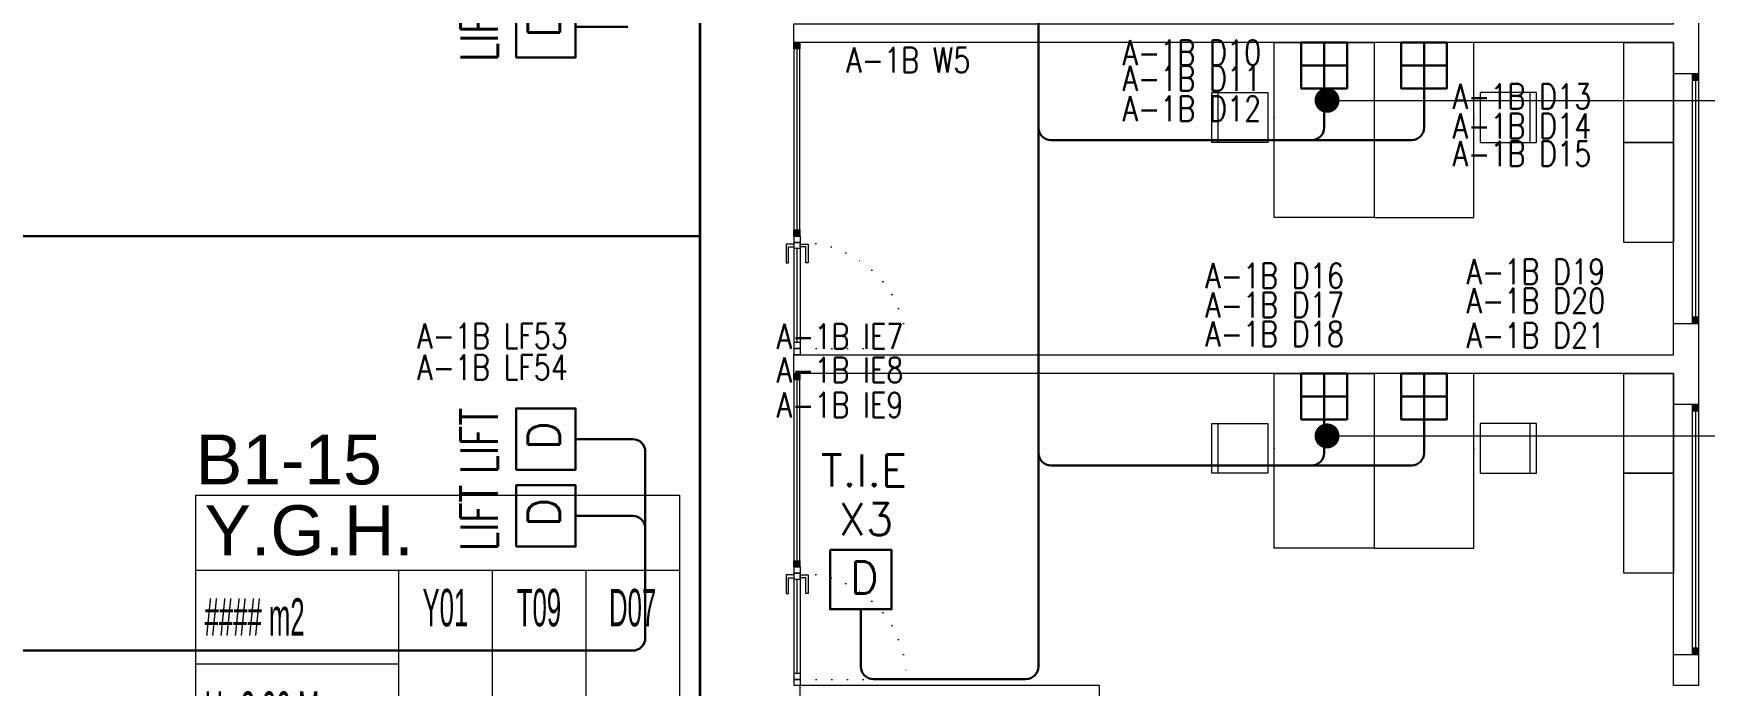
# Model space of a CAD drawing. Header units: metres. Extents: x -13621 to 152406, y -16073 to 22221.
# Drawn here: x 66706 to 68045, y 2480 to 3002 of the extents above; entities that cross this region are included whole.
import ezdxf
from ezdxf.enums import TextEntityAlignment as Align
from ezdxf.xclip import XClip

# ---------------------------------------------------------------- set-up
doc = ezdxf.new("R2010")
doc.units = ezdxf.units.M
doc.header["$LTSCALE"] = 100
doc.header["$MEASUREMENT"] = 0
doc.header["$XCLIPFRAME"] = 0
for name, pattern in [('DOT2', [0.125, 0, -0.125]), ('DOT5', [0.75, 0, -0.75]), ('HIDDEN', [0.375, 0.25, -0.125])]:
    doc.linetypes.add(name, pattern=pattern)
doc.layers.get('0').update_dxf_attribs({"color": 9, "lineweight": 9})
for name, color, linetype, lineweight in [('00', 9, 'Continuous', 9), ('05', 9, 'Continuous', 9), ('06B', 9, 'Continuous', 9), ('06D', 9, 'Continuous', 9), ('10', 9, 'Continuous', 9), ('15', 9, 'Continuous', 9), ('20', 9, 'DOT2', 9), ('21_mahal200', 9, 'Continuous', 9), ('Data  Tavan', 170, 'Continuous', 30), ('DATA YER', 30, 'Continuous', 30), ('E-DATA LIFT PRIZI', 7, 'Continuous', 30), ('E-DATA PRİZİ (RJ45)', 7, 'Continuous', 30), ('E-DATA-TEKNISYEN IS EMRI', 7, 'Continuous', 30), ('E-DUVARA MONTE PRİZ KUTUSU', 7, 'Continuous', 30), ('E-YAZI', 7, 'Continuous', 30)]:
    doc.layers.add(name, color=color, linetype=linetype, lineweight=lineweight)
doc.styles.add('Arial', font='arial.ttf', dxfattribs={"height": 2.5})
doc.styles.add('E-YAZI', font='txttw.shx')
doc.styles.add('MuuM_TEXT-STANDART', font='ARIALN.TTF')
doc.dimstyles.new('MuuM_DIM200', dxfattribs={"dimscale": 20, "dimtxt": 2, "dimasz": 1, "dimexe": 1, "dimexo": 1, "dimgap": 1, "dimtad": 1, "dimdec": 1, "dimrnd": 0.5, "dimdsep": 46, "dimtxsty": 'MuuM_TEXT-STANDART', "dimblk": 'ARCHTICK', "dimcen": 0, "dimdle": 0.15, "dimclrd": 256, "dimclre": 256, "dimclrt": 256, "dimadec": 0, "dimazin": 0, "dimtfac": 5, "dimtdec": 1, "dimtix": 1, "dimtmove": 2, "dimatfit": 3, "dimldrblk": 'DOT', "dimfxl": 3, "dimfxlon": 1, "dimtolj": 1, "dimlwd": -1, "dimlwe": -1, "dimarcsym": 0})

# ---------------------------------------------------------------- blocks, each defined once
blk = doc.blocks.new('E-DATA-TEKNISYEN IS EMRI')
at = {"layer": 'E-DATA PRİZİ (RJ45)', "color": 6}
blk.add_line((0, 0), (0, 42), dxfattribs=at)
blk.add_lwpolyline([(-24.6, 89.6), (24.6, 89.6), (24.6, 42), (-24.6, 42)], close=True, dxfattribs=at)
at = {"layer": 'E-DATA PRİZİ (RJ45)', "color": 6, "style": 'E-YAZI'}
for s, p in [('T.I.E', (-32.1, 140.4)), ('X3', (-17.8, 101.3)), ('D', (-8.8, 54.6))]:
    blk.add_text(s, height=25.6, rotation=0, dxfattribs=at).set_placement(p)
blk = doc.blocks.new('10_DUVARA MONTE PRİZ KUTUSU')
at = {"layer": 'E-DUVARA MONTE PRİZ KUTUSU', "color": 4}
for p, q in [((0, 24.5), (0, -24.5)), ((24.5, 0), (-24.5, 0))]:
    blk.add_line(p, q, dxfattribs=at)
blk.add_lwpolyline([(-24.5, -24.5), (24.5, -24.5), (24.5, 24.5), (-24.5, 24.5)], close=True, dxfattribs=at)
blk = doc.blocks.new('E-DATA LIFT PRIZI')
at = {"layer": 'E-DATA LIFT PRIZI', "color": 2}
blk.add_line((0, 0), (0, 42), dxfattribs=at)
blk.add_lwpolyline([(-24.6, 89.6), (24.6, 89.6), (24.6, 42), (-24.6, 42)], close=True, dxfattribs=at)
at = {"layer": 'E-DATA LIFT PRIZI', "color": 2, "style": 'E-YAZI', "width": 0.7}
blk.add_text('LIFT', height=30, dxfattribs=at).set_placement((-28, 104.2))
at = {"layer": 'E-DATA LIFT PRIZI', "color": 2, "style": 'E-YAZI'}
blk.add_text('D', height=25.6, dxfattribs=at).set_placement((-8.8, 54.6))
blk = doc.blocks.new('gr-p-birim')
blk.add_lwpolyline([(-0.5, -0.5), (0.5, -0.5), (0.5, 0.5), (-0.5, 0.5)], close=True)
blk = doc.blocks.new('p-sandalye')
blk.add_line((-45, 20), (-45, -20))
blk.add_lwpolyline([(-5, 20), (-50, 20), (-50, -20), (-5, -20)], close=True)
blk.add_point((0, 0.1))
blk = doc.blocks.new('p-masa_servis')
at = {"linetype": 'DOT5'}
blk.add_lwpolyline([(0, 0), (0, 0)], dxfattribs=at)
blk.add_lwpolyline([(0, 0), (0, -80), (140, -80), (140, 0)], close=True)
for p, rotation in [((60, 0), 270), ((50, -110.1), 2.073722e-10)]:
    blk.add_blockref('p-sandalye', p, dxfattribs=dict(rotation=rotation))
blk = doc.blocks.new('p-işyeri')
at = {"color": 0, "const_width": 2}
blk.add_lwpolyline([(200, 0), (200, 700), (-200, 700), (-200, 0)], close=True, dxfattribs=at)
blk = doc.blocks.new('prf-10x10')
blk.add_lwpolyline([(-5, -5), (5, -5), (5, 5), (-5, 5)], close=True)
at = {"color": 255}
blk.add_solid([(-5, -5), (5, -5), (-5, 5), (5, 5)], dxfattribs=at)
at = {"layer": '10'}
blk.add_point((0, 0), dxfattribs=at)
blk = doc.blocks.new('*U398')
at = {"layer": '06D'}
blk.add_lwpolyline([(-2.5, 200), (2.5, 200), (2.5, 0), (-2.5, 0)], close=True, dxfattribs=at)
at = {"layer": '15'}
blk.add_lwpolyline([(0, 195), (0, 5)], dxfattribs=at)
at = {"layer": '10', "xscale": 0.5, "yscale": 0.5, "rotation": 90}
for p in [(0, 197.5), (0, 2.5)]:
    blk.add_blockref('prf-10x10', p, dxfattribs=at)
blk = doc.blocks.new('p-al-01')
at = {"layer": '06B'}
for points in [[(27, 4.3), (27, 10.6), (42, 10.6), (42, 8.7), (29.3, 8.7), (29.3, 8.7), (29.3, 4.3), (27, 4.3)], [(27, -0.7), (27, -6.9), (42, -6.9), (42, -5), (29.3, -5), (29.3, -5), (29.3, -0.7), (27, -0.7)]]:
    blk.add_lwpolyline(points, dxfattribs=at)
at = {"layer": '06D'}
for p, q in [((115.7, 4.3), (28.8, 4.3)), ((28.8, -0.7), (115.7, -0.7))]:
    blk.add_line(p, q, dxfattribs=at)
at = {"layer": '10'}
for points in [[(25.7, -0.7), (25.7, 4.3), (20.7, 4.3), (20.7, -0.7)], [(30.7, -0.7), (30.7, 4.3), (25.7, 4.3), (25.7, -0.7)], [(110.7, -0.7), (110.7, 4.3), (105.7, 4.3), (105.7, -0.7)], [(115.7, -0.7), (115.7, 4.3), (110.7, 4.3), (110.7, -0.7)]]:
    blk.add_lwpolyline(points, close=True, dxfattribs=at)
at = {"layer": '15'}
blk.add_lwpolyline([(105.7, 1.8), (30.7, 1.8)], dxfattribs=at)
at = {"layer": '20'}
blk.add_lwpolyline([(110.7, -0.7), (110.7, -85.7)], dxfattribs=at)
blk.add_arc((110.7, -0.7), 85, 180, 270, dxfattribs=at)
blk = doc.blocks.new('*U390')
at = {"layer": '06D'}
blk.add_lwpolyline([(-2.5, 155), (2.5, 155), (2.5, 0), (-2.5, 0)], close=True, dxfattribs=at)
at = {"layer": '15'}
blk.add_lwpolyline([(0, 150), (0, 5)], dxfattribs=at)
at = {"layer": '10', "xscale": 0.5, "yscale": 0.5, "rotation": 90}
for p in [(0, 152.5), (0, 2.5)]:
    blk.add_blockref('prf-10x10', p, dxfattribs=at)
blk = doc.blocks.new('0_roomno2')
blk.add_lwpolyline([(19.375, -10.5), (0, -10.5), (0, 0), (19.375, 0)], close=True)
for points in [[(0, -3), (19.375, -3)], [(8.125, -3), (8.125, -10.5)], [(11.875, -3), (11.875, -10.5)], [(15.625, -3), (15.625, -10.5)], [(0, -6.75), (8.125, -6.75)]]:
    blk.add_lwpolyline(points)
at = {"style": 'MuuM_TEXT-STANDART', "width": 0.6}
blk.add_text('H:', height=1.5, dxfattribs=at).set_placement((0.35, -8.608), align=Align.MIDDLE_LEFT)
at = {"style": 'Arial'}
blk.add_attdef('ODANO', (0, 1.17), '', height=2, dxfattribs=at)
blk.add_attdef('MEKANADI', text='', height=2, dxfattribs=at).set_placement((0.35, -3), align=Align.BOTTOM_LEFT)
at = {"style": 'MuuM_TEXT-STANDART', "width": 0.6}
for tag, p in [('YER01', (10, -4.5)), ('TAVAN01', (13.75, -4.5)), ('DUVAR01', (17.5, -4.5)), ('YER02', (10, -6.75)), ('TAVAN02', (13.75, -6.75)), ('DUVAR02', (17.5, -6.75)), ('YER03', (10, -9)), ('TAVAN03', (13.75, -9)), ('DUVAR03', (17.5, -9))]:
    blk.add_attdef(tag, text='', height=1.5, dxfattribs=at).set_placement(p, align=Align.MIDDLE_CENTER)
for tag, p in [('M2', (0.35, -4.875)), ('TEMIZTAVANYUKSEKLIGI', (1.8, -8.608))]:
    blk.add_attdef(tag, text='', height=1.5, dxfattribs=at).set_placement(p, align=Align.MIDDLE_LEFT)
blk = doc.blocks.new('_ArchTick')
at = {"color": 0, "linetype": 'ByBlock', "const_width": 0.15}
blk.add_lwpolyline([(-0.5, -0.5), (0.5, 0.5)], dxfattribs=at)
blk = doc.blocks.new('_Dot')
at = {"color": 0, "linetype": 'ByBlock', "lineweight": -2}
blk.add_line((-0.5, 0), (-1, 0), dxfattribs=at)
at = {"color": 0, "linetype": 'ByBlock', "const_width": 0.5}
blk.add_lwpolyline([(-0.25, 0, 1), (0.25, 0, 1)], format="xyb", close=True, dxfattribs=at)
blk = doc.blocks.new('1.bod.mimari1.elk')
at = {"layer": '00'}
for points in [[(11315, -5620), (12020, -5620), (12020, -5610), (12040, -5610), (12040, -5660), (12020, -5660), (12020, -5635), (11315, -5635)], [(11315, -5885), (12020, -5885), (12020, -5860), (12040, -5860), (12040, -5925), (12020, -5925), (12020, -5900), (11315, -5900)], [(12040, -6125), (12040, -6150), (12020, -6150), (12020, -6125)]]:
    blk.add_lwpolyline(points, close=True, dxfattribs=at)
blk.add_lwpolyline([(11455, -6165), (11560, -6165), (11560, -6150), (11320, -6150), (11320, -6165), (11440, -6165), (11440, -6230), (11455, -6230), (11455, -6165)], dxfattribs=at)
at = {"layer": '06D'}
for points in [[(12020, -5860), (12020, -5660)], [(12020, -6125), (12020, -5925)]]:
    blk.add_lwpolyline(points, dxfattribs=at)
at = {"xscale": -1}
for p in [(11317.5, -5790), (11317.5, -6055)]:
    blk.add_blockref('*U390', p, dxfattribs=at)
for p in [(12037.53, -5860), (12037.53, -6125)]:
    blk.add_blockref('*U398', p)
at = {"xscale": -1, "rotation": 90}
for p in [(11319.6, -5769.33), (11319.6, -6034.33)]:
    blk.add_blockref('p-al-01', p, dxfattribs=at)
at = {"layer": '05'}
ref = blk.add_blockref('p-masa_servis', (11700, -5635), dxfattribs=dict(at, xscale=-1, rotation=90))
XClip(ref).set_block_clipping_path([(-55.5106706136, -84.5585723777), (163.3295749435, 61.9818189005)])
ref = blk.add_blockref('p-masa_servis', (11860, -5635), dxfattribs=dict(at, rotation=270))
XClip(ref).set_block_clipping_path([(-55.5106706136, -84.5585723777), (163.3295749435, 61.9818189005)])
at = {"layer": '05', "xscale": -40, "yscale": 80, "rotation": 180}
for p in [(12000, -5675), (12000, -5755), (12000, -5940), (12000, -6020)]:
    blk.add_blockref('gr-p-birim', p, dxfattribs=at)
at = {"layer": '05'}
ref = blk.add_blockref('p-masa_servis', (11700, -5900), dxfattribs=dict(at, xscale=-1, rotation=90))
XClip(ref).set_block_clipping_path([(-55.5106706136, -84.5585723777), (163.3295749435, 61.9818189005)])
ref = blk.add_blockref('p-masa_servis', (11860, -5900), dxfattribs=dict(at, rotation=270))
XClip(ref).set_block_clipping_path([(-55.5106706136, -84.5585723777), (163.3295749435, 61.9818189005)])
at = {"layer": '06D', "color": 89, "linetype": 'HIDDEN', "true_color": 0x2e4d23, "rotation": 90}
for p in [(11240, -5590), (11240, -5990)]:
    blk.add_blockref('p-işyeri', p, dxfattribs=at)
at = {"layer": '21_mahal200'}
ref = blk.add_blockref('0_roomno2', (10835.94, -5997.57), dxfattribs=dict(at, xscale=20, yscale=20, zscale=20))
ref.add_attrib('ODANO', 'B1-15', (10835.94, -5988.92), dxfattribs={"layer": '0', "height": 40, "style": 'Arial'})
ref.add_attrib('MEKANADI', 'Y.G.H.', dxfattribs={"layer": '0', "height": 40, "style": 'Arial'}).set_placement((10842.94, -6057.57), align=Align.BOTTOM_LEFT)
ref.add_attrib('M2', '#### m2', dxfattribs={"layer": '0', "height": 30, "style": 'MuuM_TEXT-STANDART', "width": 0.6}).set_placement((10842.94, -6095.07), align=Align.MIDDLE_LEFT)
ref.add_attrib('TEMIZTAVANYUKSEKLIGI', '2.90 M', dxfattribs={"layer": '0', "height": 30, "style": 'MuuM_TEXT-STANDART', "width": 0.6}).set_placement((10871.94, -6169.73), align=Align.MIDDLE_LEFT)
ref.add_attrib('YER01', 'Y01', dxfattribs={"layer": '0', "height": 30, "style": 'MuuM_TEXT-STANDART', "width": 0.6}).set_placement((11035.94, -6087.57), align=Align.MIDDLE_CENTER)
ref.add_attrib('TAVAN01', 'T09', dxfattribs={"layer": '0', "height": 30, "style": 'MuuM_TEXT-STANDART', "width": 0.6}).set_placement((11110.94, -6087.57), align=Align.MIDDLE_CENTER)
ref.add_attrib('DUVAR01', 'D07', dxfattribs={"layer": '0', "height": 30, "style": 'MuuM_TEXT-STANDART', "width": 0.6}).set_placement((11185.94, -6087.57), align=Align.MIDDLE_CENTER)
for points in [[(11742.32, -5681.27), (12129.8, -5681.27)], [(11742.32, -5950.05), (12129.8, -5950.05)]]:
    blk.add_leader(points, dimstyle='MuuM_DIM200', override={"dimasz": 1, "dimfxl": 10}, dxfattribs=at)

msp = doc.modelspace()

# ---------------------------------------------------------------- linework, layer by layer
at = {"layer": 'Data  Tavan'}
for p, q in [((67182.2, 2677.4), (67186.1, 2677.4)), ((67196.1, 2605.9), (67196.1, 2667.4)), ((67182.2, 2615.9), (67186.1, 2615.9)), ((67196.1, 2605.9), (67196.1, 2589.8)), ((67196.1, 2589.8), (67196.1, 2518)), ((66535.5, 2508), (67181.3, 2508)), ((67181.3, 2508), (67186.1, 2508))]:
    msp.add_line(p, q, dxfattribs=at)
for centre, start, end in [((67186.1, 2667.4), 0, 90), ((67186.1, 2605.9), 0, 90), ((67186.1, 2518), 270, 0)]:
    msp.add_arc(centre, 10, start, end, dxfattribs=at)
at = {"layer": 'DATA YER', "color": 5}
for p, q in [((67511.1, 3177.5), (67511.1, 2926.9)), ((67740, 2958.3), (67740, 2926.9)), ((67820, 2958.3), (67820, 2926.9)), ((67511.1, 2926.9), (67511.1, 2666.3)), ((67730, 2916.9), (67521.1, 2916.9)), ((67740, 2916.9), (67723.8, 2916.9)), ((67740, 2916.9), (67810, 2916.9)), ((67740, 2693.3), (67740, 2666.3)), ((67820, 2693.3), (67820, 2666.3)), ((67511.1, 2666.3), (67511.1, 2495.2)), ((67521.1, 2656.3), (67730, 2656.3)), ((67730, 2656.3), (67810, 2656.3)), ((67368.8, 2499.1), (67368.8, 2495.2)), ((67501.1, 2485.2), (67378.8, 2485.2))]:
    msp.add_line(p, q, dxfattribs=at)
for centre, start, end in [((67521.1, 2926.9), 180, 270), ((67730, 2926.9), 270, 0), ((67810, 2926.9), 270, 0), ((67521.1, 2666.3), 180, 270), ((67730, 2666.3), 270, 0), ((67810, 2666.3), 270, 0), ((67378.8, 2495.2), 180, 270), ((67501.1, 2495.2), 270, 0)]:
    msp.add_arc(centre, 10, start, end, dxfattribs=at)

# ---------------------------------------------------------------- block references
at = {"layer": '06D'}
msp.add_blockref('1.bod.mimari1.elk', (56000, 8630), dxfattribs=at)
at = {"layer": 'E-DATA LIFT PRIZI', "color": 1, "rotation": 89.99999999999999}
for p in [(67182.2, 3007.6), (67182.2, 2677.4), (67182.2, 2615.9)]:
    msp.add_blockref('E-DATA LIFT PRIZI', p, dxfattribs=at)
at = {"layer": 'E-DATA-TEKNISYEN IS EMRI', "color": 1}
msp.add_blockref('E-DATA-TEKNISYEN IS EMRI', (67368.8, 2499.1), dxfattribs=at)
at = {"layer": 'E-DUVARA MONTE PRİZ KUTUSU', "color": 3, "xscale": -0.75, "yscale": 0.75, "zscale": 0.75, "rotation": 180}
for p in [(67740, 2976.6), (67820, 2976.6), (67740, 2711.6), (67820, 2711.6)]:
    msp.add_blockref('10_DUVARA MONTE PRİZ KUTUSU', p, dxfattribs=at)

# ---------------------------------------------------------------- texts
at = {"layer": 'E-YAZI', "color": 6, "style": 'E-YAZI', "width": 0.8}
for s, p in [('A-1B W5', (67357.2, 2971)), ('A-1B D10', (67578.5, 2977)), ('A-1B D11', (67578.5, 2956.3)), ('A-1B D13', (67843, 2941.9)), ('A-1B D12', (67578.5, 2932.1)), ('A-1B D14', (67843, 2918.3)), ('A-1B D15', (67843, 2896)), ('A-1B D16', (67644.8, 2798.2)), ('A-1B D19', (67854.1, 2801.6)), ('A-1B D17', (67644.8, 2774.9)), ('A-1B D20', (67854.1, 2778.2)), ('A-1B D18', (67644.8, 2751.7)), ('A-1B LF53', (67013.4, 2750.1)), ('A-1B IE7', (67301.4, 2749.7)), ('A-1B D21', (67854.1, 2750.5)), ('A-1B LF54', (67013.4, 2724.9)), ('A-1B IE8', (67301.4, 2722.8)), ('A-1B IE9', (67301.4, 2694.8))]:
    msp.add_text(s, height=20, dxfattribs=at).set_placement(p)

doc.saveas('drawing.dxf')
